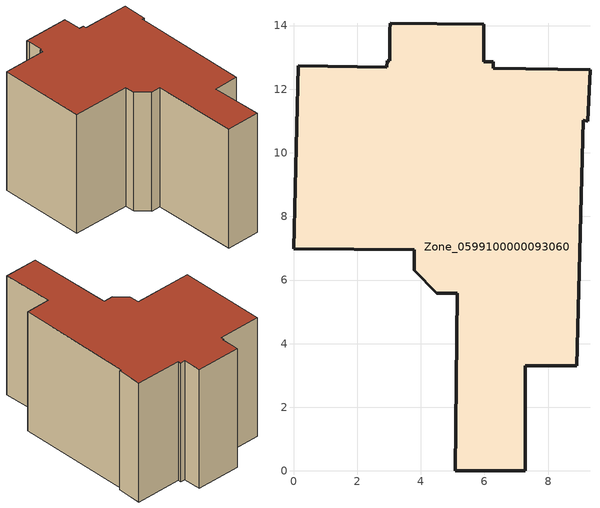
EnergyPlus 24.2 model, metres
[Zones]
Zone_0599100000093060
 floor ground (C_G): 9.25,10.99 9.11,11.02 8.9,3.31 7.29,3.3 7.28,0 5.08,0.01 5.14,5.58 4.5,5.59 3.8,6.31 3.8,6.95 0,6.99 0.14,12.73 2.94,12.7 2.95,12.9 3.03,12.9 3.03,13.85 3.05,14.08 5.98,14.04 5.98,12.86 6.28,12.86 6.29,12.65 9.32,12.62 z0
 wall outside (C_F): 3.8,6.31 4.5,5.59 5.14,5.58 5.08,0.01 7.28,0 7.29,3.3 8.9,3.31 9.11,11.02 9.25,10.99 9.32,12.62 6.29,12.65 6.28,12.86 5.98,12.86 5.98,14.04 3.05,14.08 3.03,13.85 3.03,12.9 2.95,12.9 2.94,12.7 0.14,12.73 0,6.99 3.8,6.95 3.8,6.31 z0:8.15
 roof outside (C_R): 8.9,3.31 9.11,11.02 9.25,10.99 9.32,12.62 6.29,12.65 6.28,12.86 5.98,12.86 5.98,14.04 3.05,14.08 3.03,13.85 3.03,12.9 2.95,12.9 2.94,12.7 0.14,12.73 0,6.99 3.8,6.95 3.8,6.31 4.5,5.59 5.14,5.58 5.08,0.01 7.28,0 7.29,3.3 z8.15
[BUILDING]
Pand.0599100000093060: North Axis=0; Terrain=City; Loads Convergence Tolerance Value=0.04; Temperature Convergence Tolerance Value=0.4; Solar Distribution=FullExterior; Maximum Number of Warmup Days=25; Minimum Number of Warmup Days=1
[Site:Location]
Rotterdam.The.Hague.AP_ZH_NLD Design_Conditions: Latitude=51.96; Longitude=4.45; Time Zone=1; Elevation=-4.5
[SITE:GROUNDTEMPERATURE:BUILDINGSURFACE]
18, 18, 18, 18, 18, 18, 18, 18, 18, 18, 18, 18
[MATERIAL] Thermal Absorptance=0.9; Solar Absorptance=0.7; Visible Absorptance=0.7
Name | Roughness | Thickness | Conductivity | Density | Specific Heat
G.TI.1975-1991 | MediumSmooth | 0.15 | 0.288461 | 540 | 1210
F.TI.1975-1991 | Rough | 0.3 | 0.230769 | 1920 | 840
R.TI.1975-1991 | MediumRough | 0.2 | 0.153846 | 1500 | 1000
[CONSTRUCTION]
C_G: G.TI.1975-1991
C_F: F.TI.1975-1991
C_R: R.TI.1975-1991
[ZONE]
Zone_0599100000093060: Type=1; Multiplier=1; Ceiling Height=Autocalculate; Volume=Autocalculate; Floor Area=autocalculate; Part of Total Floor Area=Yes
[ZONEINFILTRATION:DESIGNFLOWRATE]
Infil_Zone_0599100000093060: Zone or ZoneList or Space or SpaceList=Zone_0599100000093060; Schedule=AlwaysOn; Design Flow Rate Calculation Method=Flow/Area; Flow Rate per Floor Area=0.003; Constant Term Coefficient=1; Temperature Term Coefficient=0; Velocity Term Coefficient=0; Velocity Squared Term Coefficient=0
[HVACTEMPLATE:ZONE:IDEALLOADSAIRSYSTEM]
Zone_0599100000093060: Maximum Heating Supply Air Temperature=50; Minimum Cooling Supply Air Temperature=13; Maximum Heating Supply Air Humidity Ratio=0.0156; Minimum Cooling Supply Air Humidity Ratio=0.0077; Heating Limit=NoLimit; Cooling Limit=NoLimit; Dehumidification Control Type=ConstantSensibleHeatRatio; Cooling Sensible Heat Ratio=0.7; Dehumidification Setpoint=60; Humidification Control Type=None; Humidification Setpoint=30; Outdoor Air Method=None; Outdoor Air Flow Rate per Person=0.00944; Outdoor Air Flow Rate per Zone Floor Area=0; Outdoor Air Flow Rate per Zone=0; Demand Controlled Ventilation Type=None; Outdoor Air Economizer Type=NoEconomizer; Heat Recovery Type=None; Sensible Heat Recovery Effectiveness=0.7; Latent Heat Recovery Effectiveness=0.65
[ZONECONTROL:THERMOSTAT]
ThermostatControl_Zone_0599100000093060: Zone or ZoneList=Zone_0599100000093060; Control Type Schedule=DualSetpointControlType; Control 1=Thermostat_Zone_0599100000093060; Temperature Difference Between Cutout And Setpoint=0
[THERMOSTATSETPOINT:DUALSETPOINT]
Thermostat_Zone_0599100000093060: Heating Setpoint Temperature Schedule=HeatingSetpoint_Zone_0599100000093060; Cooling Setpoint Temperature Schedule=CoolingSetpoint_Zone_0599100000093060
[SCHEDULE:COMPACT]
HeatingSetpoint_Zone_0599100000093060: Through: 12/31, For: AllDays, Until: 24:00, 21
CoolingSetpoint_Zone_0599100000093060: Through: 12/31, For: AllDays, Until: 24:00, 24
DualSetpointControlType: Through: 12/31, For: AllDays, Until: 24:00, 4
AlwaysOn: Through: 12/31, For: AllDays, Until: 24:00, 1
